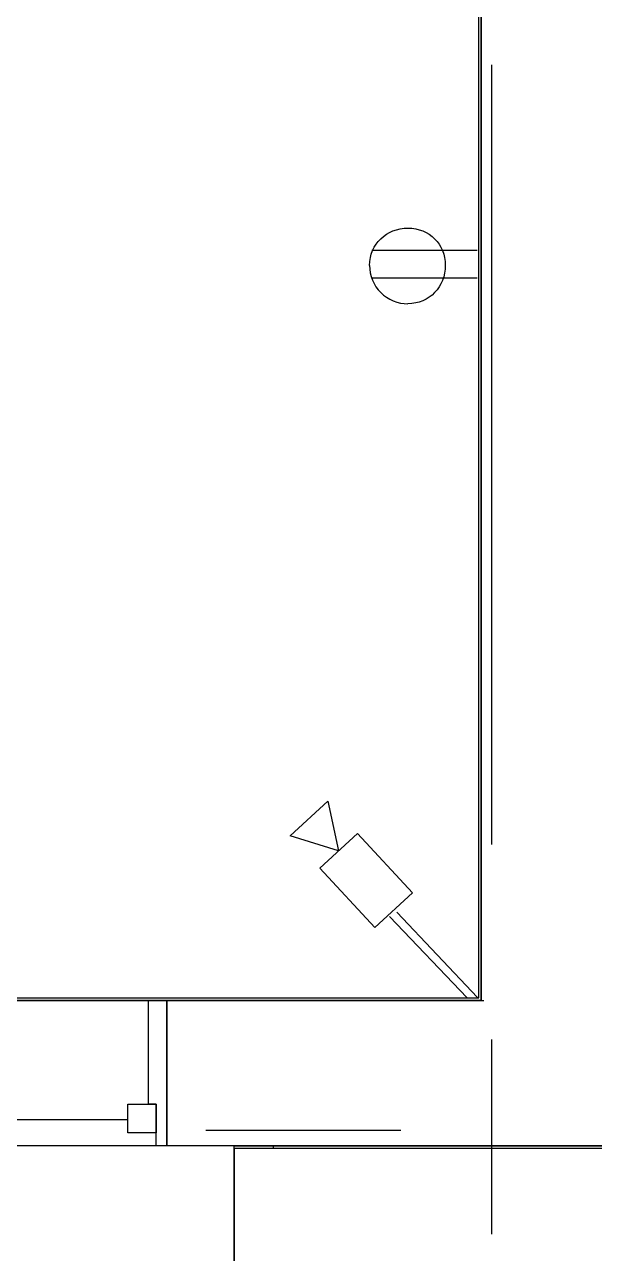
# Model space of a CAD drawing. Header units: inches. Extents: x -1841 to -80, y -100 to 1021.
# Drawn here: x -893.59 to -875.47, y 165.86 to 204.98 of the extents above; entities that cross this region are included whole.
import ezdxf

# ---------------------------------------------------------------- set-up
doc = ezdxf.new("R2010")
doc.units = ezdxf.units.IN
doc.header["$MEASUREMENT"] = 0
doc.layers.add('PDF_Geometry', color=7, linetype='Continuous', true_color=0x777777)

msp = doc.modelspace()

# ---------------------------------------------------------------- linework, layer by layer
at = {"color": 7, "lineweight": 25}
for p, q in [((-881.985, 176.588), (-879.512, 173.999)), ((-881.748, 176.718), (-879.183, 174.006))]:
    msp.add_line(p, q, dxfattribs=at)
at = {"layer": 'PDF_Geometry', "color": 7, "lineweight": 25}
for points in [[(-875.258, 169.283), (-889.073, 169.283), (-889.073, 173.915), (-879.063, 173.915), (-879.063, 246.962), (-938.874, 246.962), (-938.874, 249.444), (-879.063, 249.444), (-879.063, 324.31), (-959.224, 324.31), (-959.224, 322.738), (-961.706, 322.738), (-961.706, 326.461), (-961.706, 327.95), (-959.224, 327.95), (-875.589, 327.95), (-853.667, 327.95), (-853.667, 326.461), (-853.667, 324.31), (-862.932, 324.31)], [(-959.224, 246.962), (-959.224, 230.665), (-959.224, 173.915), (-878.981, 173.915)], [(-879.063, 246.962), (-879.063, 173.915), (-879.063, 246.962)], [(-878.732, 178.879), (-878.732, 203.696)], [(-879.191, 197.788), (-882.55, 197.788)], [(-879.191, 196.906), (-882.55, 196.906)], [(-884.689, 173.915), (-939.122, 173.915)], [(-889.073, 169.283), (-889.404, 169.283), (-889.404, 170.606), (-889.652, 170.606), (-889.652, 173.915), (-889.073, 173.915)], [(-878.732, 166.47), (-878.732, 172.674)], [(-890.314, 170.11), (-906.363, 170.11)], [(-887.832, 169.779), (-881.628, 169.779)], [(-864.173, 169.2), (-864.173, 169.283), (-862.932, 169.283), (-874.513, 169.283), (-874.927, 169.283), (-875.258, 169.283), (-886.922, 169.283), (-885.681, 169.283), (-874.927, 169.283), (-864.173, 169.283)], [(-886.922, 169.2), (-886.922, 169.2)], [(-886.922, 150.669), (-886.922, 169.2), (-886.922, 160.017)], [(-885.681, 169.283), (-885.681, 169.2)]]:
    msp.add_lwpolyline(points, dxfattribs=at)
for points in [[(-959.142, 173.998), (-879.146, 173.998), (-879.146, 246.879), (-879.063, 246.879), (-879.063, 246.962), (-879.063, 173.915), (-959.142, 173.915), (-959.142, 230.665)], [(-883.95, 180.253), (-883.603, 178.679), (-885.145, 179.148)], [(-883.005, 179.232), (-884.201, 178.126), (-882.45, 176.233), (-881.255, 177.339)], [(-889.073, 173.915), (-889.073, 169.283), (-907.604, 169.283), (-907.604, 173.915)], [(-890.314, 169.696), (-890.314, 170.606), (-889.404, 170.606), (-889.404, 169.696)], [(-862.932, 169.2), (-864.173, 169.2), (-874.927, 169.2), (-885.681, 169.2), (-886.922, 169.2), (-886.922, 169.283), (-874.927, 169.283), (-862.932, 169.283)]]:
    msp.add_lwpolyline(points, close=True, dxfattribs=at)
msp.add_arc((-881.402, 197.308), 1.216, 179.7603, 270.2397, dxfattribs=at)
for points in [[(-882.618, 197.313), (-882.618, 197.992), (-882.075, 198.501), (-881.397, 198.501)], [(-881.397, 198.501), (-880.718, 198.501), (-880.209, 197.992), (-880.209, 197.313)], [(-880.209, 197.313), (-880.209, 196.635), (-880.718, 196.092), (-881.397, 196.092)]]:
    msp.add_open_spline(points, degree=3, dxfattribs=at)

doc.saveas('drawing.dxf')
